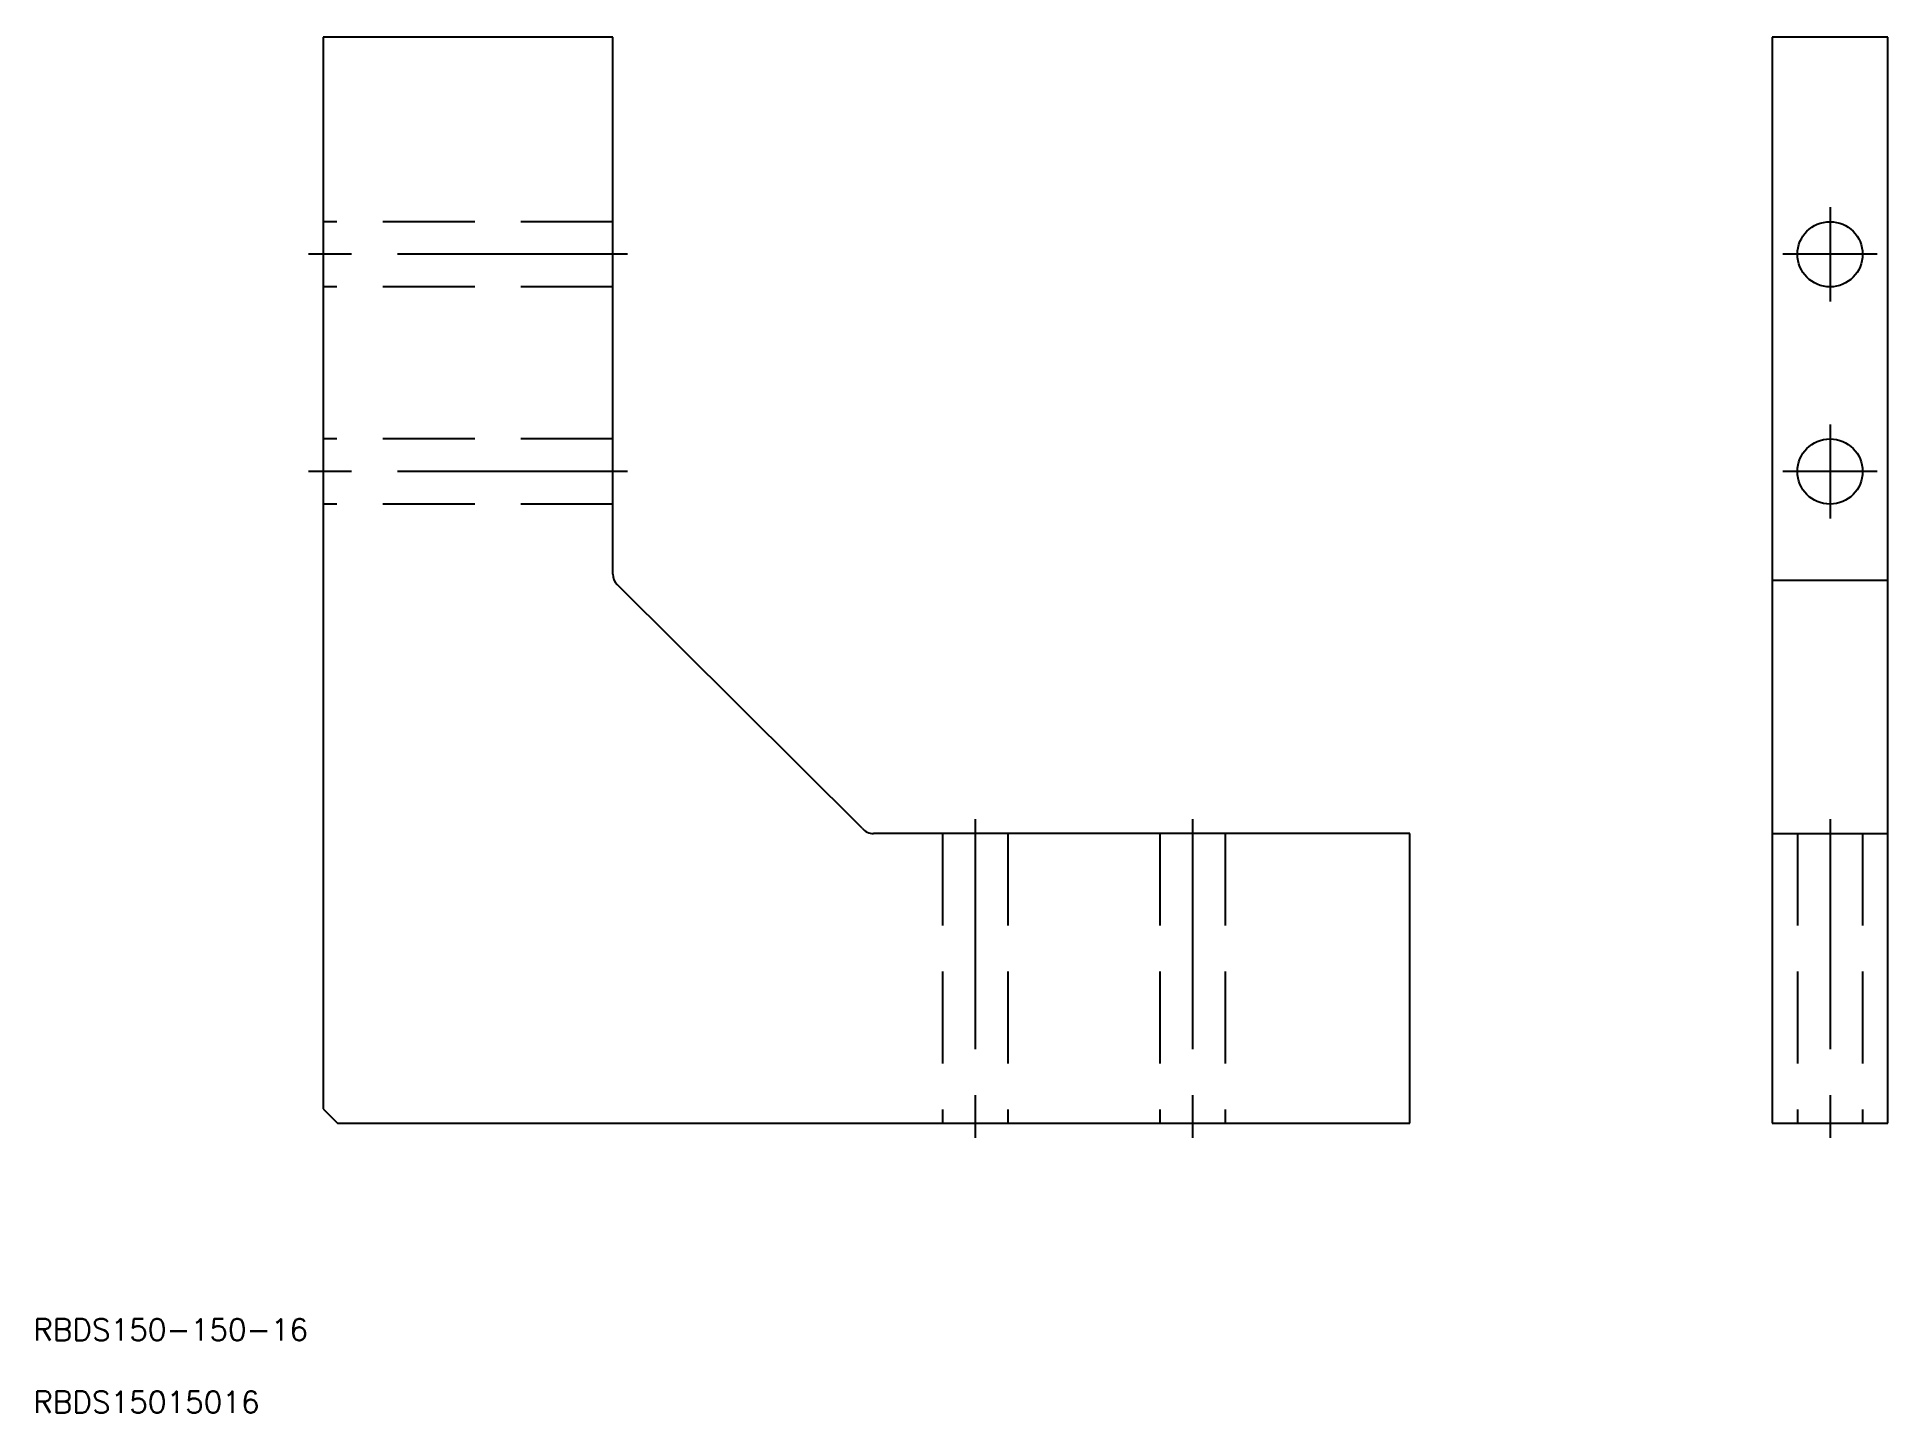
# Model space of a CAD drawing. Extents: x 11 to 266, y 10 to 200.
import ezdxf

# ---------------------------------------------------------------- set-up
doc = ezdxf.new("R2010")
doc.units = 0
doc.linetypes.add('CENTER', pattern=[50.8, 31.75, -6.35, 6.35, -6.35])
doc.linetypes.add('DASHED', pattern=[19.05, 12.7, -6.35])
doc.layers.get('0').update_dxf_attribs({"linetype": 'CONTINUOUS'})
doc.layers.add('CENTER', color=1, linetype='CENTER')
doc.styles.get("Standard").update_dxf_attribs({"font": 'txt.shx'})

msp = doc.modelspace()

# ---------------------------------------------------------------- linework, layer by layer
at = {"color": 7, "linetype": 'CONTINUOUS'}
for p, q in [((50, 200), (50, 52)), ((90, 200), (50, 200)), ((90, 125.83), (90, 200)), ((266, 200), (250, 200)), ((250, 200), (250, 50)), ((266, 50), (266, 200)), ((124.4, 90.77), (90.59, 124.41)), ((250, 125), (266, 125)), ((200, 90), (125.98, 90)), ((200, 50), (200, 90)), ((250, 90), (266, 90)), ((50, 52), (52, 50)), ((52, 50), (200, 50)), ((250, 50), (266, 50))]:
    msp.add_line(p, q, dxfattribs=at)
at = {"color": 3, "linetype": 'DASHED'}
for p, q in [((90, 174.5), (50, 174.5)), ((90, 165.5), (50, 165.5)), ((90, 144.5), (50, 144.5)), ((90, 135.5), (50, 135.5)), ((135.5, 90), (135.5, 50)), ((144.5, 90), (144.5, 50)), ((165.5, 90), (165.5, 50)), ((174.5, 90), (174.5, 50)), ((253.5, 90), (253.5, 50)), ((262.5, 90), (262.5, 50))]:
    msp.add_line(p, q, dxfattribs=at)
at = {"color": 7, "linetype": 'CONTINUOUS'}
for centre in [(258, 170), (258, 140)]:
    msp.add_circle(centre, 4.5, dxfattribs=at)
for centre, start, end in [((92, 125.83), 180, 225.1433), ((125.98, 92), 217.875, 270)]:
    msp.add_arc(centre, 2, start, end, dxfattribs=at)
at = {"layer": 'CENTER', "color": 1, "linetype": 'CENTER'}
for p, q in [((258, 176.5), (258, 163.5)), ((92, 170), (48, 170)), ((264.5, 170), (251.5, 170)), ((258, 146.5), (258, 133.5)), ((92, 140), (48, 140)), ((264.5, 140), (251.5, 140)), ((140, 92), (140, 48)), ((170, 92), (170, 48)), ((258, 92), (258, 48))]:
    msp.add_line(p, q, dxfattribs=at)

# ---------------------------------------------------------------- texts
at = {"color": 7, "linetype": 'CONTINUOUS'}
for s, p in [('RBDS150-150-16 ', (10, 20)), ('RBDS15015016 ', (10, 10))]:
    msp.add_text(s, height=3, dxfattribs=at).set_placement(p)

doc.saveas('drawing.dxf')
